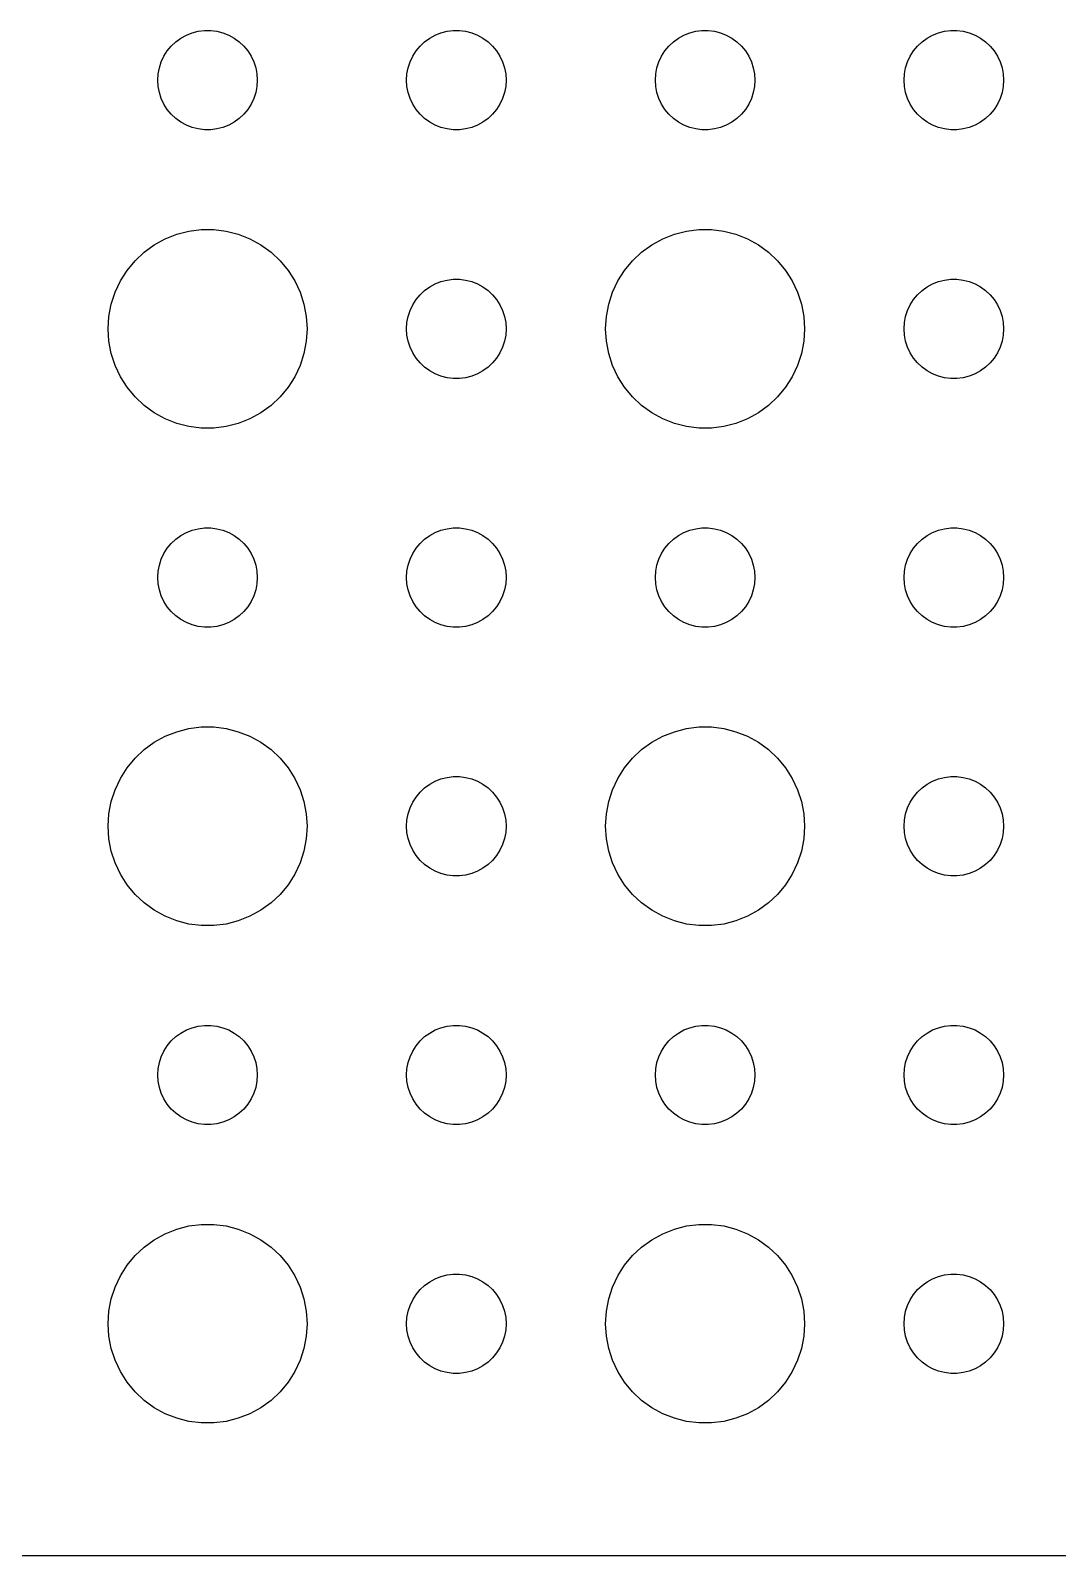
# Model space of a CAD drawing. Header units: metres. Extents: x -134 to 134, y 518 to 1078.
# Drawn here: x 32.16 to 63.12, y 518.01 to 564 of the extents above; entities that cross this region are included whole.
import ezdxf

# ---------------------------------------------------------------- set-up
doc = ezdxf.new("R2010")
doc.units = ezdxf.units.M

msp = doc.modelspace()

# ---------------------------------------------------------------- linework, layer by layer
for p, q in [((36.6963, 563.766), (36.8613, 563.857)), ((36.8613, 563.857), (37.0365, 563.927)), ((37.0365, 563.927), (37.2189, 563.973)), ((37.2189, 563.973), (37.4058, 563.997)), ((37.4058, 563.997), (37.5942, 563.997)), ((37.5942, 563.997), (37.7811, 563.973)), ((37.7811, 563.973), (37.9635, 563.927)), ((37.9635, 563.927), (38.1387, 563.857)), ((38.1387, 563.857), (38.3037, 563.766)), ((44.1963, 563.766), (44.3613, 563.857)), ((44.3613, 563.857), (44.5365, 563.927)), ((44.5365, 563.927), (44.7189, 563.973)), ((44.7189, 563.973), (44.9058, 563.997)), ((44.9058, 563.997), (45.0942, 563.997)), ((45.0942, 563.997), (45.2811, 563.973)), ((45.2811, 563.973), (45.4635, 563.927)), ((45.4635, 563.927), (45.6387, 563.857)), ((45.6387, 563.857), (45.8037, 563.766)), ((51.6963, 563.766), (51.8613, 563.857)), ((51.8613, 563.857), (52.0365, 563.927)), ((52.0365, 563.927), (52.2189, 563.973)), ((52.2189, 563.973), (52.4058, 563.997)), ((52.4058, 563.997), (52.5942, 563.997)), ((52.5942, 563.997), (52.7811, 563.973)), ((52.7811, 563.973), (52.9635, 563.927)), ((52.9635, 563.927), (53.1387, 563.857)), ((53.1387, 563.857), (53.3037, 563.766)), ((59.1963, 563.766), (59.3613, 563.857)), ((59.3613, 563.857), (59.5365, 563.927)), ((59.5365, 563.927), (59.7189, 563.973)), ((59.7189, 563.973), (59.9058, 563.997)), ((59.9058, 563.997), (60.0942, 563.997)), ((60.0942, 563.997), (60.2811, 563.973)), ((60.2811, 563.973), (60.4635, 563.927)), ((60.4635, 563.927), (60.6387, 563.857)), ((60.6387, 563.857), (60.8037, 563.766)), ((36.1855, 563.223), (36.2865, 563.382)), ((36.2865, 563.382), (36.4065, 563.527)), ((36.4065, 563.527), (36.5439, 563.656)), ((36.5439, 563.656), (36.6963, 563.766)), ((38.3037, 563.766), (38.4561, 563.656)), ((38.4561, 563.656), (38.5934, 563.527)), ((38.5934, 563.527), (38.7135, 563.382)), ((38.7135, 563.382), (38.8145, 563.223)), ((43.6855, 563.223), (43.7865, 563.382)), ((43.7865, 563.382), (43.9065, 563.527)), ((43.9065, 563.527), (44.0439, 563.656)), ((44.0439, 563.656), (44.1963, 563.766)), ((45.8037, 563.766), (45.9561, 563.656)), ((45.9561, 563.656), (46.0934, 563.527)), ((46.0934, 563.527), (46.2135, 563.382)), ((46.2135, 563.382), (46.3145, 563.223)), ((51.1855, 563.223), (51.2865, 563.382)), ((51.2865, 563.382), (51.4065, 563.527)), ((51.4065, 563.527), (51.5439, 563.656)), ((51.5439, 563.656), (51.6963, 563.766)), ((53.3037, 563.766), (53.4561, 563.656)), ((53.4561, 563.656), (53.5934, 563.527)), ((53.5934, 563.527), (53.7135, 563.382)), ((53.7135, 563.382), (53.8145, 563.223)), ((58.6855, 563.223), (58.7865, 563.382)), ((58.7865, 563.382), (58.9065, 563.527)), ((58.9065, 563.527), (59.0439, 563.656)), ((59.0439, 563.656), (59.1963, 563.766)), ((60.8037, 563.766), (60.9561, 563.656)), ((60.9561, 563.656), (61.0934, 563.527)), ((61.0934, 563.527), (61.2135, 563.382)), ((61.2135, 563.382), (61.3145, 563.223)), ((36.0471, 562.873), (36.1053, 563.052)), ((36.1053, 563.052), (36.1855, 563.223)), ((38.8145, 563.223), (38.8947, 563.052)), ((38.8947, 563.052), (38.9529, 562.873)), ((43.5471, 562.873), (43.6053, 563.052)), ((43.6053, 563.052), (43.6855, 563.223)), ((46.3145, 563.223), (46.3947, 563.052)), ((46.3947, 563.052), (46.4529, 562.873)), ((51.0471, 562.873), (51.1053, 563.052)), ((51.1053, 563.052), (51.1855, 563.223)), ((53.8145, 563.223), (53.8947, 563.052)), ((53.8947, 563.052), (53.9529, 562.873)), ((58.5471, 562.873), (58.6053, 563.052)), ((58.6053, 563.052), (58.6855, 563.223)), ((61.3145, 563.223), (61.3947, 563.052)), ((61.3947, 563.052), (61.4529, 562.873)), ((36, 562.5), (36.0118, 562.688)), ((36.0118, 562.312), (36, 562.5)), ((36.0118, 562.688), (36.0471, 562.873)), ((38.9529, 562.873), (38.9882, 562.688)), ((38.9882, 562.688), (39, 562.5)), ((39, 562.5), (38.9882, 562.312)), ((43.5, 562.5), (43.5118, 562.688)), ((43.5118, 562.312), (43.5, 562.5)), ((43.5118, 562.688), (43.5471, 562.873)), ((46.4529, 562.873), (46.4882, 562.688)), ((46.4882, 562.688), (46.5, 562.5)), ((46.5, 562.5), (46.4882, 562.312)), ((51, 562.5), (51.0118, 562.688)), ((51.0118, 562.312), (51, 562.5)), ((51.0118, 562.688), (51.0471, 562.873)), ((53.9529, 562.873), (53.9882, 562.688)), ((53.9882, 562.688), (54, 562.5)), ((54, 562.5), (53.9882, 562.312)), ((58.5, 562.5), (58.5118, 562.688)), ((58.5118, 562.312), (58.5, 562.5)), ((58.5118, 562.688), (58.5471, 562.873)), ((61.4529, 562.873), (61.4882, 562.688)), ((61.4882, 562.688), (61.5, 562.5)), ((61.5, 562.5), (61.4882, 562.312)), ((36.0471, 562.127), (36.0118, 562.312)), ((36.1053, 561.948), (36.0471, 562.127)), ((38.9529, 562.127), (38.8947, 561.948)), ((38.9882, 562.312), (38.9529, 562.127)), ((43.5471, 562.127), (43.5118, 562.312)), ((43.6053, 561.948), (43.5471, 562.127)), ((46.4529, 562.127), (46.3947, 561.948)), ((46.4882, 562.312), (46.4529, 562.127)), ((51.0471, 562.127), (51.0118, 562.312)), ((51.1053, 561.948), (51.0471, 562.127)), ((53.9529, 562.127), (53.8947, 561.948)), ((53.9882, 562.312), (53.9529, 562.127)), ((58.5471, 562.127), (58.5118, 562.312)), ((58.6053, 561.948), (58.5471, 562.127)), ((61.4529, 562.127), (61.3947, 561.948)), ((61.4882, 562.312), (61.4529, 562.127)), ((36.1855, 561.777), (36.1053, 561.948)), ((36.2865, 561.618), (36.1855, 561.777)), ((36.4065, 561.473), (36.2865, 561.618)), ((38.7135, 561.618), (38.5934, 561.473)), ((38.8145, 561.777), (38.7135, 561.618)), ((38.8947, 561.948), (38.8145, 561.777)), ((43.6855, 561.777), (43.6053, 561.948)), ((43.7865, 561.618), (43.6855, 561.777)), ((43.9065, 561.473), (43.7865, 561.618)), ((46.2135, 561.618), (46.0934, 561.473)), ((46.3145, 561.777), (46.2135, 561.618)), ((46.3947, 561.948), (46.3145, 561.777)), ((51.1855, 561.777), (51.1053, 561.948)), ((51.2865, 561.618), (51.1855, 561.777)), ((51.4065, 561.473), (51.2865, 561.618)), ((53.7135, 561.618), (53.5934, 561.473)), ((53.8145, 561.777), (53.7135, 561.618)), ((53.8947, 561.948), (53.8145, 561.777)), ((58.6855, 561.777), (58.6053, 561.948)), ((58.7865, 561.618), (58.6855, 561.777)), ((58.9065, 561.473), (58.7865, 561.618)), ((61.2135, 561.618), (61.0934, 561.473)), ((61.3145, 561.777), (61.2135, 561.618)), ((61.3947, 561.948), (61.3145, 561.777)), ((36.5439, 561.344), (36.4065, 561.473)), ((36.6963, 561.234), (36.5439, 561.344)), ((36.8613, 561.143), (36.6963, 561.234)), ((37.0365, 561.073), (36.8613, 561.143)), ((37.2189, 561.027), (37.0365, 561.073)), ((37.9635, 561.073), (37.7811, 561.027)), ((38.1387, 561.143), (37.9635, 561.073)), ((38.3037, 561.234), (38.1387, 561.143)), ((38.4561, 561.344), (38.3037, 561.234)), ((38.5934, 561.473), (38.4561, 561.344)), ((44.0439, 561.344), (43.9065, 561.473)), ((44.1963, 561.234), (44.0439, 561.344)), ((44.3613, 561.143), (44.1963, 561.234)), ((44.5365, 561.073), (44.3613, 561.143)), ((44.7189, 561.027), (44.5365, 561.073)), ((45.4635, 561.073), (45.2811, 561.027)), ((45.6387, 561.143), (45.4635, 561.073)), ((45.8037, 561.234), (45.6387, 561.143)), ((45.9561, 561.344), (45.8037, 561.234)), ((46.0934, 561.473), (45.9561, 561.344)), ((51.5439, 561.344), (51.4065, 561.473)), ((51.6963, 561.234), (51.5439, 561.344)), ((51.8613, 561.143), (51.6963, 561.234)), ((52.0365, 561.073), (51.8613, 561.143)), ((52.2189, 561.027), (52.0365, 561.073)), ((52.9635, 561.073), (52.7811, 561.027)), ((53.1387, 561.143), (52.9635, 561.073)), ((53.3037, 561.234), (53.1387, 561.143)), ((53.4561, 561.344), (53.3037, 561.234)), ((53.5934, 561.473), (53.4561, 561.344)), ((59.0439, 561.344), (58.9065, 561.473)), ((59.1963, 561.234), (59.0439, 561.344)), ((59.3613, 561.143), (59.1963, 561.234)), ((59.5365, 561.073), (59.3613, 561.143)), ((59.7189, 561.027), (59.5365, 561.073)), ((60.4635, 561.073), (60.2811, 561.027)), ((60.6387, 561.143), (60.4635, 561.073)), ((60.8037, 561.234), (60.6387, 561.143)), ((60.9561, 561.344), (60.8037, 561.234)), ((61.0934, 561.473), (60.9561, 561.344)), ((37.4058, 561.003), (37.2189, 561.027)), ((37.5942, 561.003), (37.4058, 561.003)), ((37.7811, 561.027), (37.5942, 561.003)), ((44.9058, 561.003), (44.7189, 561.027)), ((45.0942, 561.003), (44.9058, 561.003)), ((45.2811, 561.027), (45.0942, 561.003)), ((52.4058, 561.003), (52.2189, 561.027)), ((52.5942, 561.003), (52.4058, 561.003)), ((52.7811, 561.027), (52.5942, 561.003)), ((59.9058, 561.003), (59.7189, 561.027)), ((60.0942, 561.003), (59.9058, 561.003)), ((60.2811, 561.027), (60.0942, 561.003)), ((36.2227, 557.714), (36.5729, 557.853)), ((36.5729, 557.853), (36.9379, 557.947)), ((36.9379, 557.947), (37.3116, 557.994)), ((37.3116, 557.994), (37.6884, 557.994)), ((37.6884, 557.994), (38.0621, 557.947)), ((38.0621, 557.947), (38.427, 557.853)), ((38.427, 557.853), (38.7773, 557.714)), ((51.2227, 557.714), (51.5729, 557.853)), ((51.5729, 557.853), (51.9379, 557.947)), ((51.9379, 557.947), (52.3116, 557.994)), ((52.3116, 557.994), (52.6884, 557.994)), ((52.6884, 557.994), (53.0621, 557.947)), ((53.0621, 557.947), (53.427, 557.853)), ((53.427, 557.853), (53.7773, 557.714)), ((35.5877, 557.312), (35.8925, 557.533)), ((35.8925, 557.533), (36.2227, 557.714)), ((38.7773, 557.714), (39.1075, 557.533)), ((39.1075, 557.533), (39.4123, 557.312)), ((50.5877, 557.312), (50.8925, 557.533)), ((50.8925, 557.533), (51.2227, 557.714)), ((53.7773, 557.714), (54.1075, 557.533)), ((54.1075, 557.533), (54.4123, 557.312)), ((35.0729, 556.763), (35.3131, 557.054)), ((35.3131, 557.054), (35.5877, 557.312)), ((39.4123, 557.312), (39.6869, 557.054)), ((39.6869, 557.054), (39.927, 556.763)), ((50.0729, 556.763), (50.3131, 557.054)), ((50.3131, 557.054), (50.5877, 557.312)), ((54.4123, 557.312), (54.6869, 557.054)), ((54.6869, 557.054), (54.927, 556.763)), ((34.7107, 556.104), (34.8711, 556.445)), ((34.8711, 556.445), (35.0729, 556.763)), ((39.927, 556.763), (40.1289, 556.445)), ((40.1289, 556.445), (40.2893, 556.104)), ((44.5365, 556.427), (44.7189, 556.473)), ((44.7189, 556.473), (44.9058, 556.497)), ((44.9058, 556.497), (45.0942, 556.497)), ((45.0942, 556.497), (45.2811, 556.473)), ((45.2811, 556.473), (45.4635, 556.427)), ((49.7107, 556.104), (49.8711, 556.445)), ((49.8711, 556.445), (50.0729, 556.763)), ((54.927, 556.763), (55.1289, 556.445)), ((55.1289, 556.445), (55.2893, 556.104)), ((59.5365, 556.427), (59.7189, 556.473)), ((59.7189, 556.473), (59.9058, 556.497)), ((59.9058, 556.497), (60.0942, 556.497)), ((60.0942, 556.497), (60.2811, 556.473)), ((60.2811, 556.473), (60.4635, 556.427)), ((34.5942, 555.746), (34.7107, 556.104)), ((40.2893, 556.104), (40.4057, 555.746)), ((43.7865, 555.882), (43.9065, 556.027)), ((43.9065, 556.027), (44.0439, 556.156)), ((44.0439, 556.156), (44.1963, 556.266)), ((44.1963, 556.266), (44.3613, 556.357)), ((44.3613, 556.357), (44.5365, 556.427)), ((45.4635, 556.427), (45.6387, 556.357)), ((45.6387, 556.357), (45.8037, 556.266)), ((45.8037, 556.266), (45.9561, 556.156)), ((45.9561, 556.156), (46.0934, 556.027)), ((46.0934, 556.027), (46.2135, 555.882)), ((49.5942, 555.746), (49.7107, 556.104)), ((55.2893, 556.104), (55.4057, 555.746)), ((58.7865, 555.882), (58.9065, 556.027)), ((58.9065, 556.027), (59.0439, 556.156)), ((59.0439, 556.156), (59.1963, 556.266)), ((59.1963, 556.266), (59.3613, 556.357)), ((59.3613, 556.357), (59.5365, 556.427)), ((60.4635, 556.427), (60.6387, 556.357)), ((60.6387, 556.357), (60.8037, 556.266)), ((60.8037, 556.266), (60.9561, 556.156)), ((60.9561, 556.156), (61.0934, 556.027)), ((61.0934, 556.027), (61.2135, 555.882)), ((34.5237, 555.376), (34.5942, 555.746)), ((40.4057, 555.746), (40.4763, 555.376)), ((43.5471, 555.373), (43.6053, 555.552)), ((43.6053, 555.552), (43.6855, 555.723)), ((43.6855, 555.723), (43.7865, 555.882)), ((46.2135, 555.882), (46.3145, 555.723)), ((46.3145, 555.723), (46.3947, 555.552)), ((46.3947, 555.552), (46.4529, 555.373)), ((49.5237, 555.376), (49.5942, 555.746)), ((55.4057, 555.746), (55.4763, 555.376)), ((58.5471, 555.373), (58.6053, 555.552)), ((58.6053, 555.552), (58.6855, 555.723)), ((58.6855, 555.723), (58.7865, 555.882)), ((61.2135, 555.882), (61.3145, 555.723)), ((61.3145, 555.723), (61.3947, 555.552)), ((61.3947, 555.552), (61.4529, 555.373)), ((34.5, 555), (34.5237, 555.376)), ((40.4763, 555.376), (40.5, 555)), ((43.5, 555), (43.5118, 555.188)), ((43.5118, 555.188), (43.5471, 555.373)), ((46.4529, 555.373), (46.4882, 555.188)), ((46.4882, 555.188), (46.5, 555)), ((49.5, 555), (49.5237, 555.376)), ((55.4763, 555.376), (55.5, 555)), ((58.5, 555), (58.5118, 555.188)), ((58.5118, 555.188), (58.5471, 555.373)), ((61.4529, 555.373), (61.4882, 555.188)), ((61.4882, 555.188), (61.5, 555)), ((34.5237, 554.624), (34.5, 555)), ((34.5942, 554.254), (34.5237, 554.624)), ((40.4763, 554.624), (40.4057, 554.254)), ((40.5, 555), (40.4763, 554.624)), ((43.5118, 554.812), (43.5, 555)), ((43.5471, 554.627), (43.5118, 554.812)), ((43.6053, 554.448), (43.5471, 554.627)), ((46.4529, 554.627), (46.3947, 554.448)), ((46.4882, 554.812), (46.4529, 554.627)), ((46.5, 555), (46.4882, 554.812)), ((49.5237, 554.624), (49.5, 555)), ((49.5942, 554.254), (49.5237, 554.624)), ((55.4763, 554.624), (55.4057, 554.254)), ((55.5, 555), (55.4763, 554.624)), ((58.5118, 554.812), (58.5, 555)), ((58.5471, 554.627), (58.5118, 554.812)), ((58.6053, 554.448), (58.5471, 554.627)), ((61.4529, 554.627), (61.3947, 554.448)), ((61.4882, 554.812), (61.4529, 554.627)), ((61.5, 555), (61.4882, 554.812)), ((34.7107, 553.896), (34.5942, 554.254)), ((40.4057, 554.254), (40.2893, 553.896)), ((43.6855, 554.277), (43.6053, 554.448)), ((43.7865, 554.118), (43.6855, 554.277)), ((46.3145, 554.277), (46.2135, 554.118)), ((46.3947, 554.448), (46.3145, 554.277)), ((49.7107, 553.896), (49.5942, 554.254)), ((55.4057, 554.254), (55.2893, 553.896)), ((58.6855, 554.277), (58.6053, 554.448)), ((58.7865, 554.118), (58.6855, 554.277)), ((61.3145, 554.277), (61.2135, 554.118)), ((61.3947, 554.448), (61.3145, 554.277)), ((34.8711, 553.555), (34.7107, 553.896)), ((40.2893, 553.896), (40.1289, 553.555)), ((43.9065, 553.973), (43.7865, 554.118)), ((44.0439, 553.844), (43.9065, 553.973)), ((44.1963, 553.734), (44.0439, 553.844)), ((44.3613, 553.643), (44.1963, 553.734)), ((45.8037, 553.734), (45.6387, 553.643)), ((45.9561, 553.844), (45.8037, 553.734)), ((46.0934, 553.973), (45.9561, 553.844)), ((46.2135, 554.118), (46.0934, 553.973)), ((49.8711, 553.555), (49.7107, 553.896)), ((55.2893, 553.896), (55.1289, 553.555)), ((58.9065, 553.973), (58.7865, 554.118)), ((59.0439, 553.844), (58.9065, 553.973)), ((59.1963, 553.734), (59.0439, 553.844)), ((59.3613, 553.643), (59.1963, 553.734)), ((60.8037, 553.734), (60.6387, 553.643)), ((60.9561, 553.844), (60.8037, 553.734)), ((61.0934, 553.973), (60.9561, 553.844)), ((61.2135, 554.118), (61.0934, 553.973)), ((35.0729, 553.237), (34.8711, 553.555)), ((35.3131, 552.946), (35.0729, 553.237)), ((39.927, 553.237), (39.6869, 552.946)), ((40.1289, 553.555), (39.927, 553.237)), ((44.5365, 553.573), (44.3613, 553.643)), ((44.7189, 553.527), (44.5365, 553.573)), ((44.9058, 553.503), (44.7189, 553.527)), ((45.0942, 553.503), (44.9058, 553.503)), ((45.2811, 553.527), (45.0942, 553.503)), ((45.4635, 553.573), (45.2811, 553.527)), ((45.6387, 553.643), (45.4635, 553.573)), ((50.0729, 553.237), (49.8711, 553.555)), ((50.3131, 552.946), (50.0729, 553.237)), ((54.927, 553.237), (54.6869, 552.946)), ((55.1289, 553.555), (54.927, 553.237)), ((59.5365, 553.573), (59.3613, 553.643)), ((59.7189, 553.527), (59.5365, 553.573)), ((59.9058, 553.503), (59.7189, 553.527)), ((60.0942, 553.503), (59.9058, 553.503)), ((60.2811, 553.527), (60.0942, 553.503)), ((60.4635, 553.573), (60.2811, 553.527)), ((60.6387, 553.643), (60.4635, 553.573)), ((35.5877, 552.688), (35.3131, 552.946)), ((39.6869, 552.946), (39.4123, 552.688)), ((50.5877, 552.688), (50.3131, 552.946)), ((54.6869, 552.946), (54.4123, 552.688)), ((35.8925, 552.467), (35.5877, 552.688)), ((36.2227, 552.286), (35.8925, 552.467)), ((39.1075, 552.467), (38.7773, 552.286)), ((39.4123, 552.688), (39.1075, 552.467)), ((50.8925, 552.467), (50.5877, 552.688)), ((51.2227, 552.286), (50.8925, 552.467)), ((54.1075, 552.467), (53.7773, 552.286)), ((54.4123, 552.688), (54.1075, 552.467)), ((36.5729, 552.147), (36.2227, 552.286)), ((36.9379, 552.053), (36.5729, 552.147)), ((37.3116, 552.006), (36.9379, 552.053)), ((37.6884, 552.006), (37.3116, 552.006)), ((38.0621, 552.053), (37.6884, 552.006)), ((38.427, 552.147), (38.0621, 552.053)), ((38.7773, 552.286), (38.427, 552.147)), ((51.5729, 552.147), (51.2227, 552.286)), ((51.9379, 552.053), (51.5729, 552.147)), ((52.3116, 552.006), (51.9379, 552.053)), ((52.6884, 552.006), (52.3116, 552.006)), ((53.0621, 552.053), (52.6884, 552.006)), ((53.427, 552.147), (53.0621, 552.053)), ((53.7773, 552.286), (53.427, 552.147)), ((36.4065, 548.527), (36.5439, 548.656)), ((36.5439, 548.656), (36.6963, 548.766)), ((36.6963, 548.766), (36.8613, 548.857)), ((36.8613, 548.857), (37.0365, 548.927)), ((37.0365, 548.927), (37.2189, 548.973)), ((37.2189, 548.973), (37.4058, 548.997)), ((37.4058, 548.997), (37.5942, 548.997)), ((37.5942, 548.997), (37.7811, 548.973)), ((37.7811, 548.973), (37.9635, 548.927)), ((37.9635, 548.927), (38.1387, 548.857)), ((38.1387, 548.857), (38.3037, 548.766)), ((38.3037, 548.766), (38.4561, 548.656)), ((38.4561, 548.656), (38.5934, 548.527)), ((43.9065, 548.527), (44.0439, 548.656)), ((44.0439, 548.656), (44.1963, 548.766)), ((44.1963, 548.766), (44.3613, 548.857)), ((44.3613, 548.857), (44.5365, 548.927)), ((44.5365, 548.927), (44.7189, 548.973)), ((44.7189, 548.973), (44.9058, 548.997)), ((44.9058, 548.997), (45.0942, 548.997)), ((45.0942, 548.997), (45.2811, 548.973)), ((45.2811, 548.973), (45.4635, 548.927)), ((45.4635, 548.927), (45.6387, 548.857)), ((45.6387, 548.857), (45.8037, 548.766)), ((45.8037, 548.766), (45.9561, 548.656)), ((45.9561, 548.656), (46.0934, 548.527)), ((51.4065, 548.527), (51.5439, 548.656)), ((51.5439, 548.656), (51.6963, 548.766)), ((51.6963, 548.766), (51.8613, 548.857)), ((51.8613, 548.857), (52.0365, 548.927)), ((52.0365, 548.927), (52.2189, 548.973)), ((52.2189, 548.973), (52.4058, 548.997)), ((52.4058, 548.997), (52.5942, 548.997)), ((52.5942, 548.997), (52.7811, 548.973)), ((52.7811, 548.973), (52.9635, 548.927)), ((52.9635, 548.927), (53.1387, 548.857)), ((53.1387, 548.857), (53.3037, 548.766)), ((53.3037, 548.766), (53.4561, 548.656)), ((53.4561, 548.656), (53.5934, 548.527)), ((58.9065, 548.527), (59.0439, 548.656)), ((59.0439, 548.656), (59.1963, 548.766)), ((59.1963, 548.766), (59.3613, 548.857)), ((59.3613, 548.857), (59.5365, 548.927)), ((59.5365, 548.927), (59.7189, 548.973)), ((59.7189, 548.973), (59.9058, 548.997)), ((59.9058, 548.997), (60.0942, 548.997)), ((60.0942, 548.997), (60.2811, 548.973)), ((60.2811, 548.973), (60.4635, 548.927)), ((60.4635, 548.927), (60.6387, 548.857)), ((60.6387, 548.857), (60.8037, 548.766)), ((60.8037, 548.766), (60.9561, 548.656)), ((60.9561, 548.656), (61.0934, 548.527)), ((36.1053, 548.052), (36.1855, 548.223)), ((36.1855, 548.223), (36.2865, 548.382)), ((36.2865, 548.382), (36.4065, 548.527)), ((38.5934, 548.527), (38.7135, 548.382)), ((38.7135, 548.382), (38.8145, 548.223)), ((38.8145, 548.223), (38.8947, 548.052)), ((43.6053, 548.052), (43.6855, 548.223)), ((43.6855, 548.223), (43.7865, 548.382)), ((43.7865, 548.382), (43.9065, 548.527)), ((46.0934, 548.527), (46.2135, 548.382)), ((46.2135, 548.382), (46.3145, 548.223)), ((46.3145, 548.223), (46.3947, 548.052)), ((51.1053, 548.052), (51.1855, 548.223)), ((51.1855, 548.223), (51.2865, 548.382)), ((51.2865, 548.382), (51.4065, 548.527)), ((53.5934, 548.527), (53.7135, 548.382)), ((53.7135, 548.382), (53.8145, 548.223)), ((53.8145, 548.223), (53.8947, 548.052)), ((58.6053, 548.052), (58.6855, 548.223)), ((58.6855, 548.223), (58.7865, 548.382)), ((58.7865, 548.382), (58.9065, 548.527)), ((61.0934, 548.527), (61.2135, 548.382)), ((61.2135, 548.382), (61.3145, 548.223)), ((61.3145, 548.223), (61.3947, 548.052)), ((36.0118, 547.688), (36.0471, 547.873)), ((36.0471, 547.873), (36.1053, 548.052)), ((38.8947, 548.052), (38.9529, 547.873)), ((38.9529, 547.873), (38.9882, 547.688)), ((43.5118, 547.688), (43.5471, 547.873)), ((43.5471, 547.873), (43.6053, 548.052)), ((46.3947, 548.052), (46.4529, 547.873)), ((46.4529, 547.873), (46.4882, 547.688)), ((51.0118, 547.688), (51.0471, 547.873)), ((51.0471, 547.873), (51.1053, 548.052)), ((53.8947, 548.052), (53.9529, 547.873)), ((53.9529, 547.873), (53.9882, 547.688)), ((58.5118, 547.688), (58.5471, 547.873)), ((58.5471, 547.873), (58.6053, 548.052)), ((61.3947, 548.052), (61.4529, 547.873)), ((61.4529, 547.873), (61.4882, 547.688)), ((36, 547.5), (36.0118, 547.688)), ((36.0118, 547.312), (36, 547.5)), ((36.0471, 547.127), (36.0118, 547.312)), ((38.9882, 547.312), (38.9529, 547.127)), ((38.9882, 547.688), (39, 547.5)), ((39, 547.5), (38.9882, 547.312)), ((43.5, 547.5), (43.5118, 547.688)), ((43.5118, 547.312), (43.5, 547.5)), ((43.5471, 547.127), (43.5118, 547.312)), ((46.4882, 547.312), (46.4529, 547.127)), ((46.4882, 547.688), (46.5, 547.5)), ((46.5, 547.5), (46.4882, 547.312)), ((51, 547.5), (51.0118, 547.688)), ((51.0118, 547.312), (51, 547.5)), ((51.0471, 547.127), (51.0118, 547.312)), ((53.9882, 547.312), (53.9529, 547.127)), ((53.9882, 547.688), (54, 547.5)), ((54, 547.5), (53.9882, 547.312)), ((58.5, 547.5), (58.5118, 547.688)), ((58.5118, 547.312), (58.5, 547.5)), ((58.5471, 547.127), (58.5118, 547.312)), ((61.4882, 547.312), (61.4529, 547.127)), ((61.4882, 547.688), (61.5, 547.5)), ((61.5, 547.5), (61.4882, 547.312)), ((36.1053, 546.948), (36.0471, 547.127)), ((36.1855, 546.777), (36.1053, 546.948)), ((38.8947, 546.948), (38.8145, 546.777)), ((38.9529, 547.127), (38.8947, 546.948)), ((43.6053, 546.948), (43.5471, 547.127)), ((43.6855, 546.777), (43.6053, 546.948)), ((46.3947, 546.948), (46.3145, 546.777)), ((46.4529, 547.127), (46.3947, 546.948)), ((51.1053, 546.948), (51.0471, 547.127)), ((51.1855, 546.777), (51.1053, 546.948)), ((53.8947, 546.948), (53.8145, 546.777)), ((53.9529, 547.127), (53.8947, 546.948)), ((58.6053, 546.948), (58.5471, 547.127)), ((58.6855, 546.777), (58.6053, 546.948)), ((61.3947, 546.948), (61.3145, 546.777)), ((61.4529, 547.127), (61.3947, 546.948)), ((36.2865, 546.618), (36.1855, 546.777)), ((36.4065, 546.473), (36.2865, 546.618)), ((36.5439, 546.344), (36.4065, 546.473)), ((36.6963, 546.234), (36.5439, 546.344)), ((38.4561, 546.344), (38.3037, 546.234)), ((38.5934, 546.473), (38.4561, 546.344)), ((38.7135, 546.618), (38.5934, 546.473)), ((38.8145, 546.777), (38.7135, 546.618)), ((43.7865, 546.618), (43.6855, 546.777)), ((43.9065, 546.473), (43.7865, 546.618)), ((44.0439, 546.344), (43.9065, 546.473)), ((44.1963, 546.234), (44.0439, 546.344)), ((45.9561, 546.344), (45.8037, 546.234)), ((46.0934, 546.473), (45.9561, 546.344)), ((46.2135, 546.618), (46.0934, 546.473)), ((46.3145, 546.777), (46.2135, 546.618)), ((51.2865, 546.618), (51.1855, 546.777)), ((51.4065, 546.473), (51.2865, 546.618)), ((51.5439, 546.344), (51.4065, 546.473)), ((51.6963, 546.234), (51.5439, 546.344)), ((53.4561, 546.344), (53.3037, 546.234)), ((53.5934, 546.473), (53.4561, 546.344)), ((53.7135, 546.618), (53.5934, 546.473)), ((53.8145, 546.777), (53.7135, 546.618)), ((58.7865, 546.618), (58.6855, 546.777)), ((58.9065, 546.473), (58.7865, 546.618)), ((59.0439, 546.344), (58.9065, 546.473)), ((59.1963, 546.234), (59.0439, 546.344)), ((60.9561, 546.344), (60.8037, 546.234)), ((61.0934, 546.473), (60.9561, 546.344)), ((61.2135, 546.618), (61.0934, 546.473)), ((61.3145, 546.777), (61.2135, 546.618)), ((36.8613, 546.143), (36.6963, 546.234)), ((37.0365, 546.073), (36.8613, 546.143)), ((37.2189, 546.027), (37.0365, 546.073)), ((37.4058, 546.003), (37.2189, 546.027)), ((37.5942, 546.003), (37.4058, 546.003)), ((37.7811, 546.027), (37.5942, 546.003)), ((37.9635, 546.073), (37.7811, 546.027)), ((38.1387, 546.143), (37.9635, 546.073)), ((38.3037, 546.234), (38.1387, 546.143)), ((44.3613, 546.143), (44.1963, 546.234)), ((44.5365, 546.073), (44.3613, 546.143)), ((44.7189, 546.027), (44.5365, 546.073)), ((44.9058, 546.003), (44.7189, 546.027)), ((45.0942, 546.003), (44.9058, 546.003)), ((45.2811, 546.027), (45.0942, 546.003)), ((45.4635, 546.073), (45.2811, 546.027)), ((45.6387, 546.143), (45.4635, 546.073)), ((45.8037, 546.234), (45.6387, 546.143)), ((51.8613, 546.143), (51.6963, 546.234)), ((52.0365, 546.073), (51.8613, 546.143)), ((52.2189, 546.027), (52.0365, 546.073)), ((52.4058, 546.003), (52.2189, 546.027)), ((52.5942, 546.003), (52.4058, 546.003)), ((52.7811, 546.027), (52.5942, 546.003)), ((52.9635, 546.073), (52.7811, 546.027)), ((53.1387, 546.143), (52.9635, 546.073)), ((53.3037, 546.234), (53.1387, 546.143)), ((59.3613, 546.143), (59.1963, 546.234)), ((59.5365, 546.073), (59.3613, 546.143)), ((59.7189, 546.027), (59.5365, 546.073)), ((59.9058, 546.003), (59.7189, 546.027)), ((60.0942, 546.003), (59.9058, 546.003)), ((60.2811, 546.027), (60.0942, 546.003)), ((60.4635, 546.073), (60.2811, 546.027)), ((60.6387, 546.143), (60.4635, 546.073)), ((60.8037, 546.234), (60.6387, 546.143)), ((35.8925, 542.533), (36.2227, 542.714)), ((36.2227, 542.714), (36.5729, 542.853)), ((36.5729, 542.853), (36.9379, 542.947)), ((36.9379, 542.947), (37.3116, 542.994)), ((37.3116, 542.994), (37.6884, 542.994)), ((37.6884, 542.994), (38.0621, 542.947)), ((38.0621, 542.947), (38.427, 542.853)), ((38.427, 542.853), (38.7773, 542.714)), ((38.7773, 542.714), (39.1075, 542.533)), ((50.8925, 542.533), (51.2227, 542.714)), ((51.2227, 542.714), (51.5729, 542.853)), ((51.5729, 542.853), (51.9379, 542.947)), ((51.9379, 542.947), (52.3116, 542.994)), ((52.3116, 542.994), (52.6884, 542.994)), ((52.6884, 542.994), (53.0621, 542.947)), ((53.0621, 542.947), (53.427, 542.853)), ((53.427, 542.853), (53.7773, 542.714)), ((53.7773, 542.714), (54.1075, 542.533)), ((35.3131, 542.054), (35.5877, 542.312)), ((35.5877, 542.312), (35.8925, 542.533)), ((39.1075, 542.533), (39.4123, 542.312)), ((39.4123, 542.312), (39.6869, 542.054)), ((50.3131, 542.054), (50.5877, 542.312)), ((50.5877, 542.312), (50.8925, 542.533)), ((54.1075, 542.533), (54.4123, 542.312)), ((54.4123, 542.312), (54.6869, 542.054)), ((34.8711, 541.445), (35.0729, 541.763)), ((35.0729, 541.763), (35.3131, 542.054)), ((39.6869, 542.054), (39.927, 541.763)), ((39.927, 541.763), (40.1289, 541.445)), ((49.8711, 541.445), (50.0729, 541.763)), ((50.0729, 541.763), (50.3131, 542.054)), ((54.6869, 542.054), (54.927, 541.763)), ((54.927, 541.763), (55.1289, 541.445)), ((34.7107, 541.104), (34.8711, 541.445)), ((40.1289, 541.445), (40.2893, 541.104)), ((44.1963, 541.266), (44.3613, 541.357)), ((44.3613, 541.357), (44.5365, 541.427)), ((44.5365, 541.427), (44.7189, 541.473)), ((44.7189, 541.473), (44.9058, 541.497)), ((44.9058, 541.497), (45.0942, 541.497)), ((45.0942, 541.497), (45.2811, 541.473)), ((45.2811, 541.473), (45.4635, 541.427)), ((45.4635, 541.427), (45.6387, 541.357)), ((45.6387, 541.357), (45.8037, 541.266)), ((49.7107, 541.104), (49.8711, 541.445)), ((55.1289, 541.445), (55.2893, 541.104)), ((59.1963, 541.266), (59.3613, 541.357)), ((59.3613, 541.357), (59.5365, 541.427)), ((59.5365, 541.427), (59.7189, 541.473)), ((59.7189, 541.473), (59.9058, 541.497)), ((59.9058, 541.497), (60.0942, 541.497)), ((60.0942, 541.497), (60.2811, 541.473)), ((60.2811, 541.473), (60.4635, 541.427)), ((60.4635, 541.427), (60.6387, 541.357)), ((60.6387, 541.357), (60.8037, 541.266)), ((34.5942, 540.746), (34.7107, 541.104)), ((40.2893, 541.104), (40.4057, 540.746)), ((43.6855, 540.723), (43.7865, 540.882)), ((43.7865, 540.882), (43.9065, 541.027)), ((43.9065, 541.027), (44.0439, 541.156)), ((44.0439, 541.156), (44.1963, 541.266)), ((45.8037, 541.266), (45.9561, 541.156)), ((45.9561, 541.156), (46.0934, 541.027)), ((46.0934, 541.027), (46.2135, 540.882)), ((46.2135, 540.882), (46.3145, 540.723)), ((49.5942, 540.746), (49.7107, 541.104)), ((55.2893, 541.104), (55.4057, 540.746)), ((58.6855, 540.723), (58.7865, 540.882)), ((58.7865, 540.882), (58.9065, 541.027)), ((58.9065, 541.027), (59.0439, 541.156)), ((59.0439, 541.156), (59.1963, 541.266)), ((60.8037, 541.266), (60.9561, 541.156)), ((60.9561, 541.156), (61.0934, 541.027)), ((61.0934, 541.027), (61.2135, 540.882)), ((61.2135, 540.882), (61.3145, 540.723)), ((34.5, 540), (34.5237, 540.376)), ((34.5237, 540.376), (34.5942, 540.746)), ((40.4057, 540.746), (40.4763, 540.376)), ((40.4763, 540.376), (40.5, 540)), ((43.5118, 540.188), (43.5471, 540.373)), ((43.5471, 540.373), (43.6053, 540.552)), ((43.6053, 540.552), (43.6855, 540.723)), ((46.3145, 540.723), (46.3947, 540.552)), ((46.3947, 540.552), (46.4529, 540.373)), ((46.4529, 540.373), (46.4882, 540.188)), ((49.5, 540), (49.5237, 540.376)), ((49.5237, 540.376), (49.5942, 540.746)), ((55.4057, 540.746), (55.4763, 540.376)), ((55.4763, 540.376), (55.5, 540)), ((58.5118, 540.188), (58.5471, 540.373)), ((58.5471, 540.373), (58.6053, 540.552)), ((58.6053, 540.552), (58.6855, 540.723)), ((61.3145, 540.723), (61.3947, 540.552)), ((61.3947, 540.552), (61.4529, 540.373)), ((61.4529, 540.373), (61.4882, 540.188)), ((34.5237, 539.624), (34.5, 540)), ((40.5, 540), (40.4763, 539.624)), ((43.5, 540), (43.5118, 540.188)), ((43.5118, 539.812), (43.5, 540)), ((46.4882, 540.188), (46.5, 540)), ((46.5, 540), (46.4882, 539.812)), ((49.5237, 539.624), (49.5, 540)), ((55.5, 540), (55.4763, 539.624)), ((58.5, 540), (58.5118, 540.188)), ((58.5118, 539.812), (58.5, 540)), ((61.4882, 540.188), (61.5, 540)), ((61.5, 540), (61.4882, 539.812)), ((34.5942, 539.254), (34.5237, 539.624)), ((40.4763, 539.624), (40.4057, 539.254)), ((43.5471, 539.627), (43.5118, 539.812)), ((43.6053, 539.448), (43.5471, 539.627)), ((43.6855, 539.277), (43.6053, 539.448)), ((46.3947, 539.448), (46.3145, 539.277)), ((46.4529, 539.627), (46.3947, 539.448)), ((46.4882, 539.812), (46.4529, 539.627)), ((49.5942, 539.254), (49.5237, 539.624)), ((55.4763, 539.624), (55.4057, 539.254)), ((58.5471, 539.627), (58.5118, 539.812)), ((58.6053, 539.448), (58.5471, 539.627)), ((58.6855, 539.277), (58.6053, 539.448)), ((61.3947, 539.448), (61.3145, 539.277)), ((61.4529, 539.627), (61.3947, 539.448)), ((61.4882, 539.812), (61.4529, 539.627)), ((34.7107, 538.896), (34.5942, 539.254)), ((40.4057, 539.254), (40.2893, 538.896)), ((43.7865, 539.118), (43.6855, 539.277)), ((43.9065, 538.973), (43.7865, 539.118)), ((44.0439, 538.844), (43.9065, 538.973)), ((46.0934, 538.973), (45.9561, 538.844)), ((46.2135, 539.118), (46.0934, 538.973)), ((46.3145, 539.277), (46.2135, 539.118)), ((49.7107, 538.896), (49.5942, 539.254)), ((55.4057, 539.254), (55.2893, 538.896)), ((58.7865, 539.118), (58.6855, 539.277)), ((58.9065, 538.973), (58.7865, 539.118)), ((59.0439, 538.844), (58.9065, 538.973)), ((61.0934, 538.973), (60.9561, 538.844)), ((61.2135, 539.118), (61.0934, 538.973)), ((61.3145, 539.277), (61.2135, 539.118)), ((34.8711, 538.555), (34.7107, 538.896)), ((35.0729, 538.237), (34.8711, 538.555)), ((40.1289, 538.555), (39.927, 538.237)), ((40.2893, 538.896), (40.1289, 538.555)), ((44.1963, 538.734), (44.0439, 538.844)), ((44.3613, 538.643), (44.1963, 538.734)), ((44.5365, 538.573), (44.3613, 538.643)), ((44.7189, 538.527), (44.5365, 538.573)), ((44.9058, 538.503), (44.7189, 538.527)), ((45.2811, 538.527), (45.0942, 538.503)), ((45.4635, 538.573), (45.2811, 538.527)), ((45.6387, 538.643), (45.4635, 538.573)), ((45.8037, 538.734), (45.6387, 538.643)), ((45.9561, 538.844), (45.8037, 538.734)), ((49.8711, 538.555), (49.7107, 538.896)), ((50.0729, 538.237), (49.8711, 538.555)), ((55.1289, 538.555), (54.927, 538.237)), ((55.2893, 538.896), (55.1289, 538.555)), ((59.1963, 538.734), (59.0439, 538.844)), ((59.3613, 538.643), (59.1963, 538.734)), ((59.5365, 538.573), (59.3613, 538.643)), ((59.7189, 538.527), (59.5365, 538.573)), ((59.9058, 538.503), (59.7189, 538.527)), ((60.2811, 538.527), (60.0942, 538.503)), ((60.4635, 538.573), (60.2811, 538.527)), ((60.6387, 538.643), (60.4635, 538.573)), ((60.8037, 538.734), (60.6387, 538.643)), ((60.9561, 538.844), (60.8037, 538.734)), ((35.3131, 537.946), (35.0729, 538.237)), ((39.927, 538.237), (39.6869, 537.946)), ((45.0942, 538.503), (44.9058, 538.503)), ((50.3131, 537.946), (50.0729, 538.237)), ((54.927, 538.237), (54.6869, 537.946)), ((60.0942, 538.503), (59.9058, 538.503)), ((35.5877, 537.688), (35.3131, 537.946)), ((35.8925, 537.467), (35.5877, 537.688)), ((39.4123, 537.688), (39.1075, 537.467)), ((39.6869, 537.946), (39.4123, 537.688)), ((50.5877, 537.688), (50.3131, 537.946)), ((50.8925, 537.467), (50.5877, 537.688)), ((54.4123, 537.688), (54.1075, 537.467)), ((54.6869, 537.946), (54.4123, 537.688)), ((36.2227, 537.286), (35.8925, 537.467)), ((36.5729, 537.147), (36.2227, 537.286)), ((36.9379, 537.053), (36.5729, 537.147)), ((38.427, 537.147), (38.0621, 537.053)), ((38.7773, 537.286), (38.427, 537.147)), ((39.1075, 537.467), (38.7773, 537.286)), ((51.2227, 537.286), (50.8925, 537.467)), ((51.5729, 537.147), (51.2227, 537.286)), ((51.9379, 537.053), (51.5729, 537.147)), ((53.427, 537.147), (53.0621, 537.053)), ((53.7773, 537.286), (53.427, 537.147)), ((54.1075, 537.467), (53.7773, 537.286)), ((37.3116, 537.006), (36.9379, 537.053)), ((37.6884, 537.006), (37.3116, 537.006)), ((38.0621, 537.053), (37.6884, 537.006)), ((52.3116, 537.006), (51.9379, 537.053)), ((52.6884, 537.006), (52.3116, 537.006)), ((53.0621, 537.053), (52.6884, 537.006)), ((36.8613, 533.857), (37.0365, 533.927)), ((37.0365, 533.927), (37.2189, 533.973)), ((37.2189, 533.973), (37.4058, 533.997)), ((37.4058, 533.997), (37.5942, 533.997)), ((37.5942, 533.997), (37.7811, 533.973)), ((37.7811, 533.973), (37.9635, 533.927)), ((37.9635, 533.927), (38.1387, 533.857)), ((44.3613, 533.857), (44.5365, 533.927)), ((44.5365, 533.927), (44.7189, 533.973)), ((44.7189, 533.973), (44.9058, 533.997)), ((44.9058, 533.997), (45.0942, 533.997)), ((45.0942, 533.997), (45.2811, 533.973)), ((45.2811, 533.973), (45.4635, 533.927)), ((45.4635, 533.927), (45.6387, 533.857)), ((51.8613, 533.857), (52.0365, 533.927)), ((52.0365, 533.927), (52.2189, 533.973)), ((52.2189, 533.973), (52.4058, 533.997)), ((52.4058, 533.997), (52.5942, 533.997)), ((52.5942, 533.997), (52.7811, 533.973)), ((52.7811, 533.973), (52.9635, 533.927)), ((52.9635, 533.927), (53.1387, 533.857)), ((59.3613, 533.857), (59.5365, 533.927)), ((59.5365, 533.927), (59.7189, 533.973)), ((59.7189, 533.973), (59.9058, 533.997)), ((59.9058, 533.997), (60.0942, 533.997)), ((60.0942, 533.997), (60.2811, 533.973)), ((60.2811, 533.973), (60.4635, 533.927)), ((60.4635, 533.927), (60.6387, 533.857)), ((36.2865, 533.382), (36.4065, 533.527)), ((36.4065, 533.527), (36.5439, 533.656)), ((36.5439, 533.656), (36.6963, 533.766)), ((36.6963, 533.766), (36.8613, 533.857)), ((38.1387, 533.857), (38.3037, 533.766)), ((38.3037, 533.766), (38.4561, 533.656)), ((38.4561, 533.656), (38.5934, 533.527)), ((38.5934, 533.527), (38.7135, 533.382)), ((43.7865, 533.382), (43.9065, 533.527)), ((43.9065, 533.527), (44.0439, 533.656)), ((44.0439, 533.656), (44.1963, 533.766)), ((44.1963, 533.766), (44.3613, 533.857)), ((45.6387, 533.857), (45.8037, 533.766)), ((45.8037, 533.766), (45.9561, 533.656)), ((45.9561, 533.656), (46.0934, 533.527)), ((46.0934, 533.527), (46.2135, 533.382)), ((51.2865, 533.382), (51.4065, 533.527)), ((51.4065, 533.527), (51.5439, 533.656)), ((51.5439, 533.656), (51.6963, 533.766)), ((51.6963, 533.766), (51.8613, 533.857)), ((53.1387, 533.857), (53.3037, 533.766)), ((53.3037, 533.766), (53.4561, 533.656)), ((53.4561, 533.656), (53.5934, 533.527)), ((53.5934, 533.527), (53.7135, 533.382)), ((58.7865, 533.382), (58.9065, 533.527)), ((58.9065, 533.527), (59.0439, 533.656)), ((59.0439, 533.656), (59.1963, 533.766)), ((59.1963, 533.766), (59.3613, 533.857)), ((60.6387, 533.857), (60.8037, 533.766)), ((60.8037, 533.766), (60.9561, 533.656)), ((60.9561, 533.656), (61.0934, 533.527)), ((61.0934, 533.527), (61.2135, 533.382)), ((36.0471, 532.873), (36.1053, 533.052)), ((36.1053, 533.052), (36.1855, 533.223)), ((36.1855, 533.223), (36.2865, 533.382)), ((38.7135, 533.382), (38.8145, 533.223)), ((38.8145, 533.223), (38.8947, 533.052)), ((38.8947, 533.052), (38.9529, 532.873)), ((43.5471, 532.873), (43.6053, 533.052)), ((43.6053, 533.052), (43.6855, 533.223)), ((43.6855, 533.223), (43.7865, 533.382)), ((46.2135, 533.382), (46.3145, 533.223)), ((46.3145, 533.223), (46.3947, 533.052)), ((46.3947, 533.052), (46.4529, 532.873)), ((51.0471, 532.873), (51.1053, 533.052)), ((51.1053, 533.052), (51.1855, 533.223)), ((51.1855, 533.223), (51.2865, 533.382)), ((53.7135, 533.382), (53.8145, 533.223)), ((53.8145, 533.223), (53.8947, 533.052)), ((53.8947, 533.052), (53.9529, 532.873)), ((58.5471, 532.873), (58.6053, 533.052)), ((58.6053, 533.052), (58.6855, 533.223)), ((58.6855, 533.223), (58.7865, 533.382)), ((61.2135, 533.382), (61.3145, 533.223)), ((61.3145, 533.223), (61.3947, 533.052)), ((61.3947, 533.052), (61.4529, 532.873)), ((36, 532.5), (36.0118, 532.688)), ((36.0118, 532.688), (36.0471, 532.873)), ((38.9529, 532.873), (38.9882, 532.688)), ((38.9882, 532.688), (39, 532.5)), ((43.5, 532.5), (43.5118, 532.688)), ((43.5118, 532.688), (43.5471, 532.873)), ((46.4529, 532.873), (46.4882, 532.688)), ((46.4882, 532.688), (46.5, 532.5)), ((51, 532.5), (51.0118, 532.688)), ((51.0118, 532.688), (51.0471, 532.873)), ((53.9529, 532.873), (53.9882, 532.688)), ((53.9882, 532.688), (54, 532.5)), ((58.5, 532.5), (58.5118, 532.688)), ((58.5118, 532.688), (58.5471, 532.873)), ((61.4529, 532.873), (61.4882, 532.688)), ((61.4882, 532.688), (61.5, 532.5)), ((36.0118, 532.312), (36, 532.5)), ((36.0471, 532.127), (36.0118, 532.312)), ((36.1053, 531.948), (36.0471, 532.127)), ((38.9529, 532.127), (38.8947, 531.948)), ((38.9882, 532.312), (38.9529, 532.127)), ((39, 532.5), (38.9882, 532.312)), ((43.5118, 532.312), (43.5, 532.5)), ((43.5471, 532.127), (43.5118, 532.312)), ((43.6053, 531.948), (43.5471, 532.127)), ((46.4529, 532.127), (46.3947, 531.948)), ((46.4882, 532.312), (46.4529, 532.127)), ((46.5, 532.5), (46.4882, 532.312)), ((51.0118, 532.312), (51, 532.5)), ((51.0471, 532.127), (51.0118, 532.312)), ((51.1053, 531.948), (51.0471, 532.127)), ((53.9529, 532.127), (53.8947, 531.948)), ((53.9882, 532.312), (53.9529, 532.127)), ((54, 532.5), (53.9882, 532.312)), ((58.5118, 532.312), (58.5, 532.5)), ((58.5471, 532.127), (58.5118, 532.312)), ((58.6053, 531.948), (58.5471, 532.127)), ((61.4529, 532.127), (61.3947, 531.948)), ((61.4882, 532.312), (61.4529, 532.127)), ((61.5, 532.5), (61.4882, 532.312)), ((36.1855, 531.777), (36.1053, 531.948)), ((36.2865, 531.618), (36.1855, 531.777)), ((36.4065, 531.473), (36.2865, 531.618)), ((38.7135, 531.618), (38.5934, 531.473)), ((38.8145, 531.777), (38.7135, 531.618)), ((38.8947, 531.948), (38.8145, 531.777)), ((43.6855, 531.777), (43.6053, 531.948)), ((43.7865, 531.618), (43.6855, 531.777)), ((43.9065, 531.473), (43.7865, 531.618)), ((46.2135, 531.618), (46.0934, 531.473)), ((46.3145, 531.777), (46.2135, 531.618)), ((46.3947, 531.948), (46.3145, 531.777)), ((51.1855, 531.777), (51.1053, 531.948)), ((51.2865, 531.618), (51.1855, 531.777)), ((51.4065, 531.473), (51.2865, 531.618)), ((53.7135, 531.618), (53.5934, 531.473)), ((53.8145, 531.777), (53.7135, 531.618)), ((53.8947, 531.948), (53.8145, 531.777)), ((58.6855, 531.777), (58.6053, 531.948)), ((58.7865, 531.618), (58.6855, 531.777)), ((58.9065, 531.473), (58.7865, 531.618)), ((61.2135, 531.618), (61.0934, 531.473)), ((61.3145, 531.777), (61.2135, 531.618)), ((61.3947, 531.948), (61.3145, 531.777)), ((36.5439, 531.344), (36.4065, 531.473)), ((36.6963, 531.234), (36.5439, 531.344)), ((36.8613, 531.143), (36.6963, 531.234)), ((38.3037, 531.234), (38.1387, 531.143)), ((38.4561, 531.344), (38.3037, 531.234)), ((38.5934, 531.473), (38.4561, 531.344)), ((44.0439, 531.344), (43.9065, 531.473)), ((44.1963, 531.234), (44.0439, 531.344)), ((44.3613, 531.143), (44.1963, 531.234)), ((45.8037, 531.234), (45.6387, 531.143)), ((45.9561, 531.344), (45.8037, 531.234)), ((46.0934, 531.473), (45.9561, 531.344)), ((51.5439, 531.344), (51.4065, 531.473)), ((51.6963, 531.234), (51.5439, 531.344)), ((51.8613, 531.143), (51.6963, 531.234)), ((53.3037, 531.234), (53.1387, 531.143)), ((53.4561, 531.344), (53.3037, 531.234)), ((53.5934, 531.473), (53.4561, 531.344)), ((59.0439, 531.344), (58.9065, 531.473)), ((59.1963, 531.234), (59.0439, 531.344)), ((59.3613, 531.143), (59.1963, 531.234)), ((60.8037, 531.234), (60.6387, 531.143)), ((60.9561, 531.344), (60.8037, 531.234)), ((61.0934, 531.473), (60.9561, 531.344)), ((37.0365, 531.073), (36.8613, 531.143)), ((37.2189, 531.027), (37.0365, 531.073)), ((37.4058, 531.003), (37.2189, 531.027)), ((37.5942, 531.003), (37.4058, 531.003)), ((37.7811, 531.027), (37.5942, 531.003)), ((37.9635, 531.073), (37.7811, 531.027)), ((38.1387, 531.143), (37.9635, 531.073)), ((44.5365, 531.073), (44.3613, 531.143)), ((44.7189, 531.027), (44.5365, 531.073)), ((44.9058, 531.003), (44.7189, 531.027)), ((45.0942, 531.003), (44.9058, 531.003)), ((45.2811, 531.027), (45.0942, 531.003)), ((45.4635, 531.073), (45.2811, 531.027)), ((45.6387, 531.143), (45.4635, 531.073)), ((52.0365, 531.073), (51.8613, 531.143)), ((52.2189, 531.027), (52.0365, 531.073)), ((52.4058, 531.003), (52.2189, 531.027)), ((52.5942, 531.003), (52.4058, 531.003)), ((52.7811, 531.027), (52.5942, 531.003)), ((52.9635, 531.073), (52.7811, 531.027)), ((53.1387, 531.143), (52.9635, 531.073)), ((59.5365, 531.073), (59.3613, 531.143)), ((59.7189, 531.027), (59.5365, 531.073)), ((59.9058, 531.003), (59.7189, 531.027)), ((60.0942, 531.003), (59.9058, 531.003)), ((60.2811, 531.027), (60.0942, 531.003)), ((60.4635, 531.073), (60.2811, 531.027)), ((60.6387, 531.143), (60.4635, 531.073)), ((36.5729, 527.853), (36.9379, 527.947)), ((36.9379, 527.947), (37.3116, 527.994)), ((37.3116, 527.994), (37.6884, 527.994)), ((37.6884, 527.994), (38.0621, 527.947)), ((38.0621, 527.947), (38.427, 527.853)), ((51.5729, 527.853), (51.9379, 527.947)), ((51.9379, 527.947), (52.3116, 527.994)), ((52.3116, 527.994), (52.6884, 527.994)), ((52.6884, 527.994), (53.0621, 527.947)), ((53.0621, 527.947), (53.427, 527.853)), ((35.5877, 527.312), (35.8925, 527.533)), ((35.8925, 527.533), (36.2227, 527.714)), ((36.2227, 527.714), (36.5729, 527.853)), ((38.427, 527.853), (38.7773, 527.714)), ((38.7773, 527.714), (39.1075, 527.533)), ((39.1075, 527.533), (39.4123, 527.312)), ((50.5877, 527.312), (50.8925, 527.533)), ((50.8925, 527.533), (51.2227, 527.714)), ((51.2227, 527.714), (51.5729, 527.853)), ((53.427, 527.853), (53.7773, 527.714)), ((53.7773, 527.714), (54.1075, 527.533)), ((54.1075, 527.533), (54.4123, 527.312)), ((35.0729, 526.763), (35.3131, 527.054)), ((35.3131, 527.054), (35.5877, 527.312)), ((39.4123, 527.312), (39.6869, 527.054)), ((39.6869, 527.054), (39.927, 526.763)), ((50.0729, 526.763), (50.3131, 527.054)), ((50.3131, 527.054), (50.5877, 527.312)), ((54.4123, 527.312), (54.6869, 527.054)), ((54.6869, 527.054), (54.927, 526.763)), ((34.8711, 526.445), (35.0729, 526.763)), ((39.927, 526.763), (40.1289, 526.445)), ((49.8711, 526.445), (50.0729, 526.763)), ((54.927, 526.763), (55.1289, 526.445)), ((34.5942, 525.746), (34.7107, 526.104)), ((34.7107, 526.104), (34.8711, 526.445)), ((40.1289, 526.445), (40.2893, 526.104)), ((40.2893, 526.104), (40.4057, 525.746)), ((43.9065, 526.027), (44.0439, 526.156)), ((44.0439, 526.156), (44.1963, 526.266)), ((44.1963, 526.266), (44.3613, 526.357)), ((44.3613, 526.357), (44.5365, 526.427)), ((44.5365, 526.427), (44.7189, 526.473)), ((44.7189, 526.473), (44.9058, 526.497)), ((44.9058, 526.497), (45.0942, 526.497)), ((45.0942, 526.497), (45.2811, 526.473)), ((45.2811, 526.473), (45.4635, 526.427)), ((45.4635, 526.427), (45.6387, 526.357)), ((45.6387, 526.357), (45.8037, 526.266)), ((45.8037, 526.266), (45.9561, 526.156)), ((45.9561, 526.156), (46.0934, 526.027)), ((49.5942, 525.746), (49.7107, 526.104)), ((49.7107, 526.104), (49.8711, 526.445)), ((55.1289, 526.445), (55.2893, 526.104)), ((55.2893, 526.104), (55.4057, 525.746)), ((58.9065, 526.027), (59.0439, 526.156)), ((59.0439, 526.156), (59.1963, 526.266)), ((59.1963, 526.266), (59.3613, 526.357)), ((59.3613, 526.357), (59.5365, 526.427)), ((59.5365, 526.427), (59.7189, 526.473)), ((59.7189, 526.473), (59.9058, 526.497)), ((59.9058, 526.497), (60.0942, 526.497)), ((60.0942, 526.497), (60.2811, 526.473)), ((60.2811, 526.473), (60.4635, 526.427)), ((60.4635, 526.427), (60.6387, 526.357)), ((60.6387, 526.357), (60.8037, 526.266)), ((60.8037, 526.266), (60.9561, 526.156)), ((60.9561, 526.156), (61.0934, 526.027)), ((34.5237, 525.376), (34.5942, 525.746)), ((40.4057, 525.746), (40.4763, 525.376)), ((43.6053, 525.552), (43.6855, 525.723)), ((43.6855, 525.723), (43.7865, 525.882)), ((43.7865, 525.882), (43.9065, 526.027)), ((46.0934, 526.027), (46.2135, 525.882)), ((46.2135, 525.882), (46.3145, 525.723)), ((46.3145, 525.723), (46.3947, 525.552)), ((49.5237, 525.376), (49.5942, 525.746)), ((55.4057, 525.746), (55.4763, 525.376)), ((58.6053, 525.552), (58.6855, 525.723)), ((58.6855, 525.723), (58.7865, 525.882)), ((58.7865, 525.882), (58.9065, 526.027)), ((61.0934, 526.027), (61.2135, 525.882)), ((61.2135, 525.882), (61.3145, 525.723)), ((61.3145, 525.723), (61.3947, 525.552)), ((34.5, 525), (34.5237, 525.376)), ((40.4763, 525.376), (40.5, 525)), ((43.5, 525), (43.5118, 525.188)), ((43.5118, 525.188), (43.5471, 525.373)), ((43.5471, 525.373), (43.6053, 525.552)), ((46.3947, 525.552), (46.4529, 525.373)), ((46.4529, 525.373), (46.4882, 525.188)), ((46.4882, 525.188), (46.5, 525)), ((49.5, 525), (49.5237, 525.376)), ((55.4763, 525.376), (55.5, 525)), ((58.5, 525), (58.5118, 525.188)), ((58.5118, 525.188), (58.5471, 525.373)), ((58.5471, 525.373), (58.6053, 525.552)), ((61.3947, 525.552), (61.4529, 525.373)), ((61.4529, 525.373), (61.4882, 525.188)), ((61.4882, 525.188), (61.5, 525)), ((34.5237, 524.624), (34.5, 525)), ((40.5, 525), (40.4763, 524.624)), ((43.5118, 524.812), (43.5, 525)), ((43.5471, 524.627), (43.5118, 524.812)), ((46.4882, 524.812), (46.4529, 524.627)), ((46.5, 525), (46.4882, 524.812)), ((49.5237, 524.624), (49.5, 525)), ((55.5, 525), (55.4763, 524.624)), ((58.5118, 524.812), (58.5, 525)), ((58.5471, 524.627), (58.5118, 524.812)), ((61.4882, 524.812), (61.4529, 524.627)), ((61.5, 525), (61.4882, 524.812)), ((34.5942, 524.254), (34.5237, 524.624)), ((34.7107, 523.896), (34.5942, 524.254)), ((40.4057, 524.254), (40.2893, 523.896)), ((40.4763, 524.624), (40.4057, 524.254)), ((43.6053, 524.448), (43.5471, 524.627)), ((43.6855, 524.277), (43.6053, 524.448)), ((43.7865, 524.118), (43.6855, 524.277)), ((46.3145, 524.277), (46.2135, 524.118)), ((46.3947, 524.448), (46.3145, 524.277)), ((46.4529, 524.627), (46.3947, 524.448)), ((49.5942, 524.254), (49.5237, 524.624)), ((49.7107, 523.896), (49.5942, 524.254)), ((55.4057, 524.254), (55.2893, 523.896)), ((55.4763, 524.624), (55.4057, 524.254)), ((58.6053, 524.448), (58.5471, 524.627)), ((58.6855, 524.277), (58.6053, 524.448)), ((58.7865, 524.118), (58.6855, 524.277)), ((61.3145, 524.277), (61.2135, 524.118)), ((61.3947, 524.448), (61.3145, 524.277)), ((61.4529, 524.627), (61.3947, 524.448)), ((34.8711, 523.555), (34.7107, 523.896)), ((40.2893, 523.896), (40.1289, 523.555)), ((43.9065, 523.973), (43.7865, 524.118)), ((44.0439, 523.844), (43.9065, 523.973)), ((44.1963, 523.734), (44.0439, 523.844)), ((45.9561, 523.844), (45.8037, 523.734)), ((46.0934, 523.973), (45.9561, 523.844)), ((46.2135, 524.118), (46.0934, 523.973)), ((49.8711, 523.555), (49.7107, 523.896)), ((55.2893, 523.896), (55.1289, 523.555)), ((58.9065, 523.973), (58.7865, 524.118)), ((59.0439, 523.844), (58.9065, 523.973)), ((59.1963, 523.734), (59.0439, 523.844)), ((60.9561, 523.844), (60.8037, 523.734)), ((61.0934, 523.973), (60.9561, 523.844)), ((61.2135, 524.118), (61.0934, 523.973)), ((35.0729, 523.237), (34.8711, 523.555)), ((40.1289, 523.555), (39.927, 523.237)), ((44.3613, 523.643), (44.1963, 523.734)), ((44.5365, 523.573), (44.3613, 523.643)), ((44.7189, 523.527), (44.5365, 523.573)), ((44.9058, 523.503), (44.7189, 523.527)), ((45.0942, 523.503), (44.9058, 523.503)), ((45.2811, 523.527), (45.0942, 523.503)), ((45.4635, 523.573), (45.2811, 523.527)), ((45.6387, 523.643), (45.4635, 523.573)), ((45.8037, 523.734), (45.6387, 523.643)), ((50.0729, 523.237), (49.8711, 523.555)), ((55.1289, 523.555), (54.927, 523.237)), ((59.3613, 523.643), (59.1963, 523.734)), ((59.5365, 523.573), (59.3613, 523.643)), ((59.7189, 523.527), (59.5365, 523.573)), ((59.9058, 523.503), (59.7189, 523.527)), ((60.0942, 523.503), (59.9058, 523.503)), ((60.2811, 523.527), (60.0942, 523.503)), ((60.4635, 523.573), (60.2811, 523.527)), ((60.6387, 523.643), (60.4635, 523.573)), ((60.8037, 523.734), (60.6387, 523.643)), ((35.3131, 522.946), (35.0729, 523.237)), ((35.5877, 522.688), (35.3131, 522.946)), ((39.6869, 522.946), (39.4123, 522.688)), ((39.927, 523.237), (39.6869, 522.946)), ((50.3131, 522.946), (50.0729, 523.237)), ((50.5877, 522.688), (50.3131, 522.946)), ((54.6869, 522.946), (54.4123, 522.688)), ((54.927, 523.237), (54.6869, 522.946)), ((35.8925, 522.467), (35.5877, 522.688)), ((36.2227, 522.286), (35.8925, 522.467)), ((39.1075, 522.467), (38.7773, 522.286)), ((39.4123, 522.688), (39.1075, 522.467)), ((50.8925, 522.467), (50.5877, 522.688)), ((51.2227, 522.286), (50.8925, 522.467)), ((54.1075, 522.467), (53.7773, 522.286)), ((54.4123, 522.688), (54.1075, 522.467)), ((36.5729, 522.147), (36.2227, 522.286)), ((36.9379, 522.053), (36.5729, 522.147)), ((37.3116, 522.006), (36.9379, 522.053)), ((37.6884, 522.006), (37.3116, 522.006)), ((38.0621, 522.053), (37.6884, 522.006)), ((38.427, 522.147), (38.0621, 522.053)), ((38.7773, 522.286), (38.427, 522.147)), ((51.5729, 522.147), (51.2227, 522.286)), ((51.9379, 522.053), (51.5729, 522.147)), ((52.3116, 522.006), (51.9379, 522.053)), ((52.6884, 522.006), (52.3116, 522.006)), ((53.0621, 522.053), (52.6884, 522.006)), ((53.427, 522.147), (53.0621, 522.053)), ((53.7773, 522.286), (53.427, 522.147)), ((-129.814, 518.01), (129.814, 518.01))]:
    msp.add_line(p, q)

doc.saveas('drawing.dxf')
